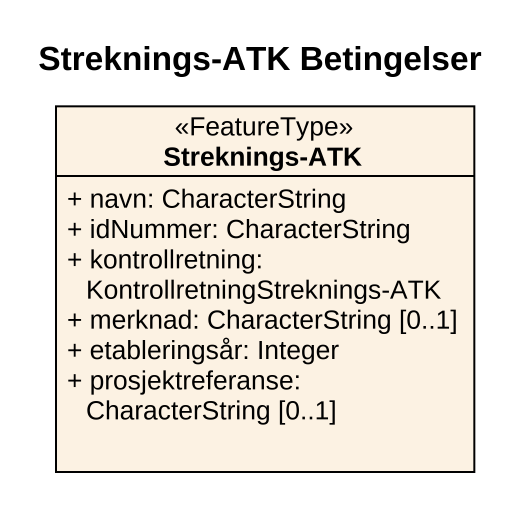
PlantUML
@startuml
title Streknings-ATK Betingelser
hide circle
hide empty members
skinparam classAttributeIconSize 0
class "Streknings-ATK" as Streknings_ATK <<FeatureType>> {
  + navn: CharacterString
  + idNummer: CharacterString
  + kontrollretning: KontrollretningStreknings-ATK
  + merknad: CharacterString [0..1]
  + etableringsår: Integer
  + prosjektreferanse: CharacterString [0..1]
}
@enduml
